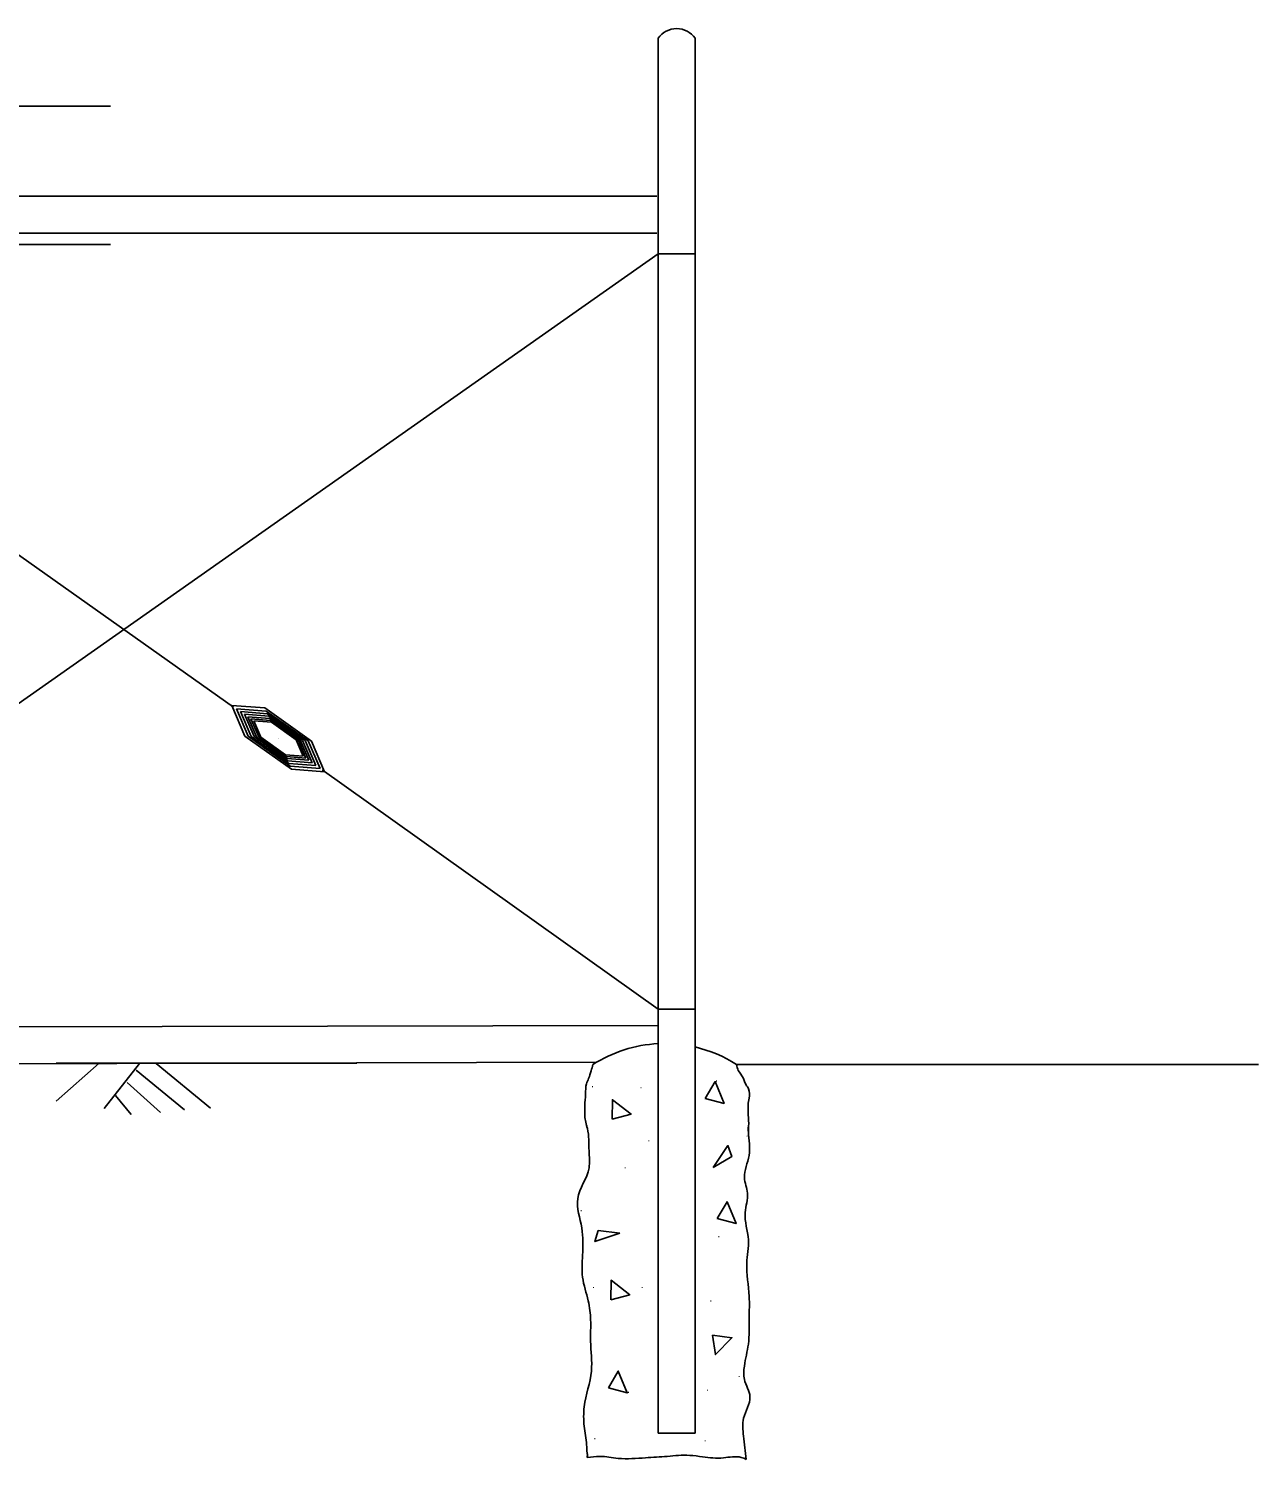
# Model space of a CAD drawing. Extents: x -800 to -719.3, y 369.4 to 418.9.
# Drawn here: x -751.14 to -743.36, y 408.24 to 417.3 of the extents above; entities that cross this region are included whole.
import ezdxf

# ---------------------------------------------------------------- set-up
doc = ezdxf.new("R2010")
doc.units = 0
doc.layers.add('mc_FENCE-WM', color=7, linetype='Continuous')

msp = doc.modelspace()

# ---------------------------------------------------------------- linework, layer by layer
at = {"layer": 'mc_FENCE-WM'}
for p, q in [((-747.1577, 415.6988), (-747.1577, 417.2381)), ((-746.9244, 415.6988), (-746.9244, 417.2381)), ((-761.1577, 416.8071), (-750.6256, 416.8071)), ((-747.166, 416.238), (-753.916, 416.238)), ((-747.166, 416.0047), (-753.916, 416.0047)), ((-761.1577, 415.9321), (-750.6256, 415.9321)), ((-753.9239, 415.888), (-749.8464, 413.002)), ((-747.1577, 415.8738), (-751.3938, 412.8959)), ((-747.1577, 415.8738), (-746.9244, 415.8738)), ((-747.1577, 412.3738), (-747.1577, 415.6988)), ((-746.9244, 412.3738), (-746.9244, 415.6988)), ((-749.7744, 412.82), (-749.858, 413.0139)), ((-749.858, 413.0139), (-749.6474, 412.9977)), ((-749.753, 412.8187), (-749.8283, 412.9932)), ((-749.8283, 412.9932), (-749.6388, 412.9786)), ((-749.6474, 412.9977), (-749.3532, 412.7875)), ((-749.6388, 412.9786), (-749.3739, 412.7895)), ((-749.7337, 412.8175), (-749.8015, 412.9746)), ((-749.8015, 412.9746), (-749.6309, 412.9614)), ((-749.7164, 412.8164), (-749.7774, 412.9578)), ((-749.7774, 412.9578), (-749.6239, 412.946)), ((-749.7008, 412.8155), (-749.7557, 412.9427)), ((-749.7557, 412.9427), (-749.6176, 412.9321)), ((-749.6868, 412.8146), (-749.7362, 412.9291)), ((-749.7362, 412.9291), (-749.6119, 412.9195)), ((-749.6743, 412.8135), (-749.7188, 412.9166)), ((-749.7188, 412.9166), (-749.6069, 412.908)), ((-749.6309, 412.9614), (-749.3926, 412.7912)), ((-749.6239, 412.946), (-749.4094, 412.7928)), ((-749.6176, 412.9321), (-749.4245, 412.7942)), ((-749.6119, 412.9195), (-749.4381, 412.7954)), ((-749.6069, 412.908), (-749.4505, 412.7963)), ((-749.4801, 412.6098), (-749.7744, 412.82)), ((-749.4881, 412.6295), (-749.753, 412.8187)), ((-749.4954, 412.6472), (-749.7337, 412.8175)), ((-749.5019, 412.6632), (-749.7164, 412.8164)), ((-749.5078, 412.6776), (-749.7008, 412.8155)), ((-749.513, 412.6905), (-749.6868, 412.8146)), ((-749.5179, 412.7019), (-749.6743, 412.8135)), ((-749.5638, 412.8038), (-749.5638, 412.8038)), ((-749.5634, 412.8041), (-749.5634, 412.8041)), ((-749.5631, 412.8043), (-749.5631, 412.8043)), ((-749.5629, 412.8046), (-749.5629, 412.8046)), ((-749.5627, 412.8048), (-749.5627, 412.8048)), ((-749.5624, 412.805), (-749.5624, 412.805)), ((-749.5624, 412.8049), (-749.5624, 412.8049)), ((-749.4505, 412.7963), (-749.406, 412.6932)), ((-749.4381, 412.7954), (-749.3887, 412.6809)), ((-749.4245, 412.7942), (-749.3696, 412.6669)), ((-749.4094, 412.7928), (-749.3484, 412.6514)), ((-749.3926, 412.7912), (-749.3248, 412.6341)), ((-749.3739, 412.7895), (-749.2986, 412.6149)), ((-749.3532, 412.7875), (-749.2695, 412.5936)), ((-749.406, 412.6932), (-749.5179, 412.7019)), ((-749.3887, 412.6809), (-749.513, 412.6905)), ((-749.3696, 412.6669), (-749.5078, 412.6776)), ((-749.3484, 412.6514), (-749.5019, 412.6632)), ((-749.3248, 412.6341), (-749.4954, 412.6472)), ((-749.2986, 412.6149), (-749.4881, 412.6295)), ((-749.2695, 412.5936), (-749.4801, 412.6098)), ((-749.2862, 412.6054), (-747.1577, 411.0905)), ((-747.1577, 408.4072), (-747.1577, 412.3738)), ((-746.9244, 408.4072), (-746.9244, 412.3738)), ((-747.1577, 411.0905), (-746.9244, 411.0905)), ((-753.9244, 410.9738), (-747.1577, 410.9881)), ((-753.5983, 410.7405), (-747.5479, 410.7548)), ((-750.6981, 410.7497), (-750.9697, 410.5081)), ((-750.9697, 410.749), (-749.0649, 410.749)), ((-750.4407, 410.7479), (-750.6645, 410.463)), ((-750.3362, 410.7468), (-749.993, 410.4642)), ((-746.662, 410.7405), (-743.3578, 410.7405)), ((-750.5188, 410.6266), (-750.3093, 410.4358)), ((-750.4627, 410.7052), (-750.1559, 410.4526)), ((-750.5931, 410.5448), (-750.495, 410.4243)), ((-747.1577, 408.4072), (-746.9244, 408.4072)), ((-747.6093, 408.2932), (-747.6079, 408.283))]:
    msp.add_line(p, q, dxfattribs=at)
for points in [[(-746.8596, 410.5261), (-746.7969, 410.6327), (-746.7404, 410.4947)], [(-747.4485, 410.3939), (-747.4475, 410.5176), (-747.3296, 410.4263)], [(-746.81, 410.0891), (-746.7159, 410.2271), (-746.6908, 410.1582)], [(-746.7842, 409.7646), (-746.7215, 409.8713), (-746.665, 409.7332)], [(-747.4002, 409.6728), (-747.5583, 409.619), (-747.5369, 409.6892)], [(-747.4567, 409.2505), (-747.4558, 409.3742), (-747.3379, 409.283)], [(-746.8136, 409.026), (-746.6908, 409.0106), (-746.7953, 408.9042)], [(-747.473, 408.6926), (-747.4104, 408.7992), (-747.3539, 408.6612)]]:
    msp.add_lwpolyline(points, close=True, dxfattribs=at)
for centre, radius, start, end in [((-747.041, 417.1568), 0.1422, 34.85738, 145.14263), ((-747.1165, 410.0319), 0.8418, 92.80721, 122.6756), ((-747.1165, 410.0319), 0.8418, 57.3244, 76.80843)]:
    msp.add_arc(centre, radius, start, end, dxfattribs=at)
for points in [[(-747.6059, 410.3348), (-747.6228, 410.416), (-747.6228, 410.4485), (-747.6228, 410.481), (-747.6174, 410.5514), (-747.6119, 410.6191), (-747.5984, 410.6516), (-747.5822, 410.7004), (-747.571, 410.7405)], [(-746.5868, 410.313), (-746.5854, 410.3862), (-746.5881, 410.4268), (-746.5881, 410.4593), (-746.5881, 410.4864), (-746.5827, 410.527), (-746.5854, 410.5866), (-746.6017, 410.611), (-746.6206, 410.657), (-746.6504, 410.7031), (-746.662, 410.7405)], [(-747.6148, 410.365), (-747.6059, 410.3348), (-747.5957, 410.1933), (-747.5957, 410.0863), (-747.6669, 409.8913), (-747.6415, 409.7058), (-747.6364, 409.5328), (-747.6364, 409.3944), (-747.6008, 409.2435), (-747.5855, 409.1239), (-747.5855, 408.9887), (-747.5805, 408.8), (-747.6262, 408.5736), (-747.6262, 408.4509), (-747.611, 408.3314), (-747.6093, 408.2932)], [(-746.6001, 408.2405), (-746.6173, 408.3883), (-746.6173, 408.5015), (-746.5766, 408.6367), (-746.6122, 408.7468), (-746.6122, 408.8317), (-746.5868, 408.9701), (-746.5817, 409.1368), (-746.5817, 409.272), (-746.597, 409.4827), (-746.5868, 409.6305), (-746.6072, 409.8035), (-746.5919, 409.9262), (-746.6122, 410.0237), (-746.5817, 410.1652), (-746.5868, 410.313), (-746.588, 410.3437)], [(-747.6079, 408.2833), (-747.606, 408.2716), (-747.6067, 408.2525), (-747.6063, 408.2706)], [(-746.6001, 408.2405), (-746.6326, 408.2534), (-746.7445, 408.2503), (-746.8767, 408.2566), (-746.9581, 408.266), (-747.1005, 408.2597), (-747.2378, 408.2503), (-747.4107, 408.2471), (-747.5277, 408.2597), (-747.6067, 408.2525)]]:
    msp.add_spline(points, degree=3, dxfattribs=at)

# ---------------------------------------------------------------- texts
for p in [(-746.7969, 410.6327), (-747.5823, 410.597), (-747.2753, 410.5899), (-747.2253, 410.2541), (-746.6041, 410.2827), (-747.3753, 410.0827), (-747.6538, 409.8113), (-746.7826, 409.647), (-747.5752, 409.3255), (-747.2682, 409.3255), (-746.8326, 409.2398), (-746.6541, 408.7612), (-747.3539, 408.6612), (-746.854, 408.6755), (-747.5681, 408.3683), (-746.8683, 408.354)]:
    msp.add_text('.', height=0.0467, dxfattribs=at).set_placement(p)

doc.saveas('drawing.dxf')
